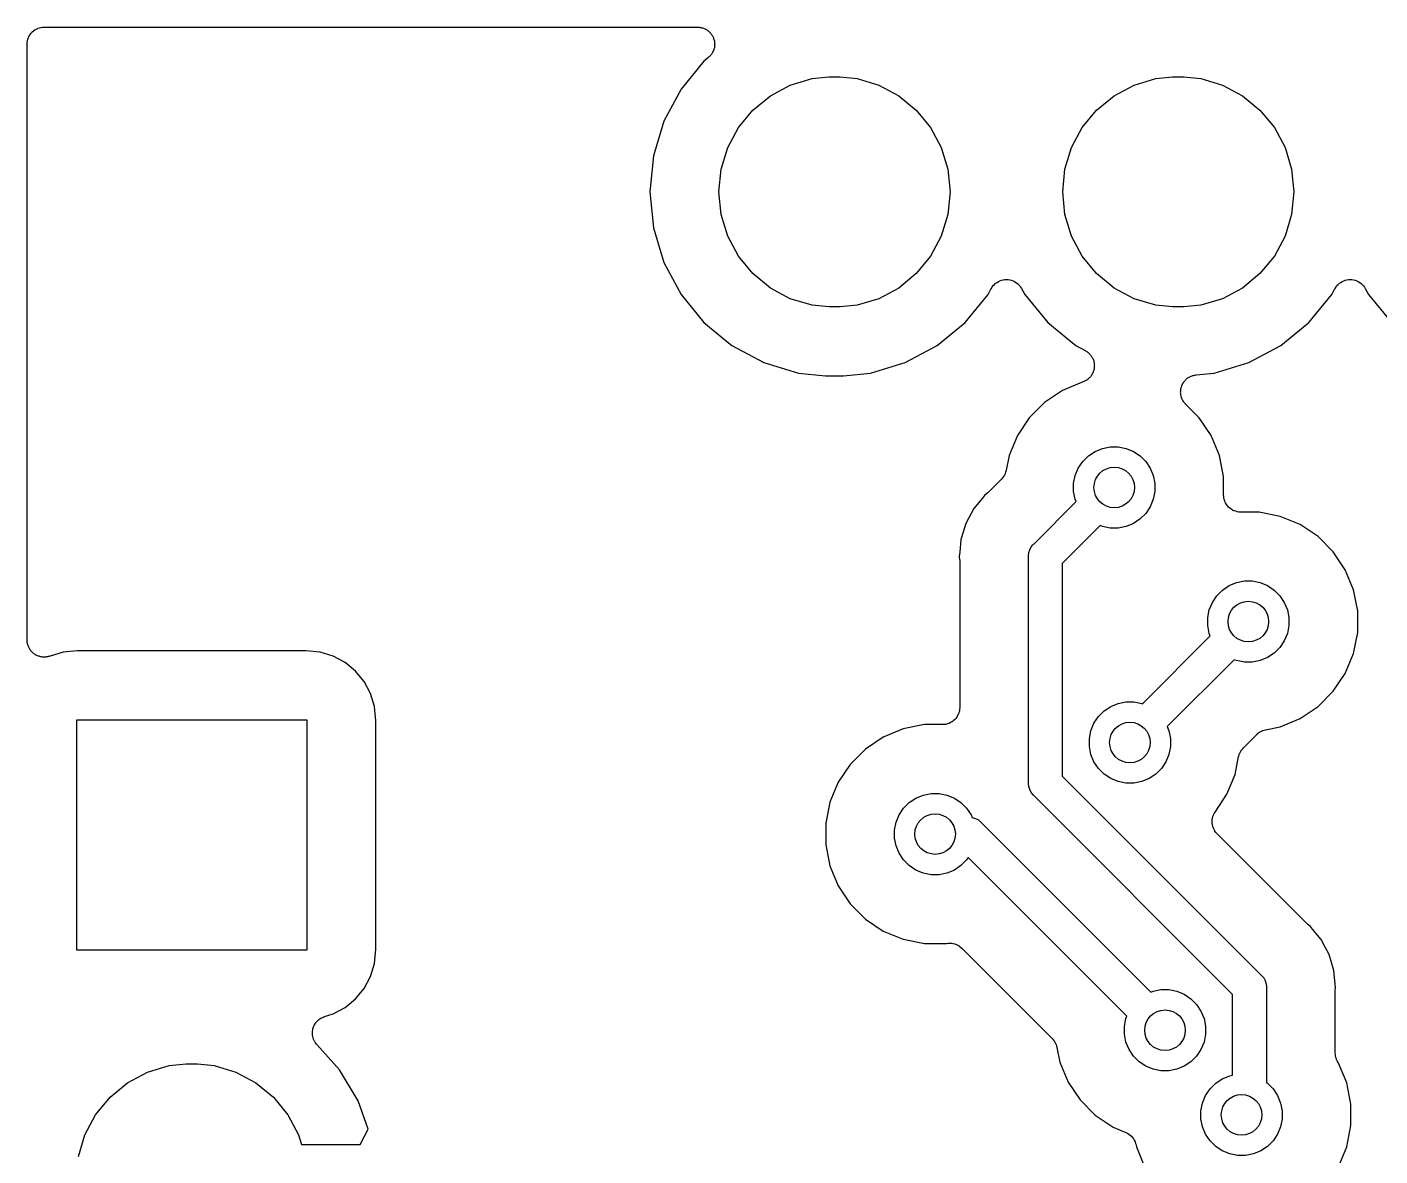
# Model space of a CAD drawing. Extents: x 0.81 to 4.31, y -4.31 to -0.81.
# Drawn here: x 0.8084 to 1.202, y -1.1366 to -0.8084 of the extents above; entities that cross this region are included whole.
import ezdxf

# ---------------------------------------------------------------- set-up
doc = ezdxf.new("R2010")
doc.units = 0
doc.header["$MEASUREMENT"] = 0
doc.layers.add('BLACK', color=7, linetype='CONTINUOUS')

msp = doc.modelspace()

# ---------------------------------------------------------------- linework, layer by layer
at = {"layer": 'BLACK', "linetype": 'CONTINUOUS'}
for p, q in [((0.809016, -0.811005), (0.809241, -0.81059)), ((0.809241, -0.81059), (0.809252, -0.810576)), ((0.809252, -0.810576), (0.80926, -0.810561)), ((0.80926, -0.810561), (0.809562, -0.810201)), ((0.809562, -0.810201), (0.809863, -0.809838)), ((0.809863, -0.809838), (0.809876, -0.809827)), ((0.809876, -0.809827), (0.809888, -0.809813)), ((0.809888, -0.809813), (0.810254, -0.809519)), ((0.810254, -0.809519), (0.810619, -0.809221)), ((0.810619, -0.809221), (0.810634, -0.809213)), ((0.810634, -0.809213), (0.810648, -0.809202)), ((0.810648, -0.809202), (0.811065, -0.808984)), ((0.811065, -0.808984), (0.81148, -0.808763)), ((0.81148, -0.808763), (0.811497, -0.808758)), ((0.811497, -0.808758), (0.811513, -0.80875)), ((0.811513, -0.80875), (0.811963, -0.808617)), ((0.811963, -0.808617), (0.812415, -0.808481)), ((0.812415, -0.808481), (0.812432, -0.808479)), ((0.812432, -0.808479), (0.812449, -0.808474)), ((0.812449, -0.808474), (0.812917, -0.808432)), ((0.812917, -0.808432), (0.813386, -0.808386)), ((0.813386, -0.808386), (1.00344, -0.808386)), ((1.00344, -0.808386), (1.00351, -0.808386)), ((1.00351, -0.808386), (1.00374, -0.808413)), ((1.00374, -0.808413), (1.00398, -0.808415)), ((1.00398, -0.808415), (1.00423, -0.808467)), ((1.00423, -0.808467), (1.00448, -0.808495)), ((1.00448, -0.808495), (1.0047, -0.808567)), ((1.0047, -0.808567), (1.00494, -0.808615)), ((1.00494, -0.808615), (1.00517, -0.808714)), ((1.00517, -0.808714), (1.00541, -0.80879)), ((1.00541, -0.80879), (1.00562, -0.808904)), ((1.00562, -0.808904), (1.00583, -0.808997)), ((1.00583, -0.808997), (1.00604, -0.809139)), ((1.00604, -0.809139), (1.00626, -0.80926)), ((1.00626, -0.80926), (1.00645, -0.809413)), ((1.00645, -0.809413), (1.00664, -0.809546)), ((1.00664, -0.809546), (1.00682, -0.809725)), ((1.00682, -0.809725), (1.00701, -0.809888)), ((1.00701, -0.809888), (1.00716, -0.810072)), ((1.00716, -0.810072), (1.00733, -0.810241)), ((1.00733, -0.810241), (1.00746, -0.810451)), ((1.00746, -0.810451), (1.00762, -0.810648)), ((1.00762, -0.810648), (1.00773, -0.810858)), ((0.808386, -0.813316), (0.808439, -0.812847)), ((0.808386, -0.81335), (0.808386, -0.813316)), ((0.808386, -0.813351), (0.808386, -0.81335)), ((0.808386, -0.813352), (0.808386, -0.813351)), ((0.808386, -0.813386), (0.808386, -0.813352)), ((0.808386, -0.986584), (0.808386, -0.813386)), ((0.808439, -0.812847), (0.808488, -0.81238)), ((0.808488, -0.81238), (0.808493, -0.812364)), ((0.808493, -0.812364), (0.808495, -0.812346)), ((0.808495, -0.812346), (0.808637, -0.811898)), ((0.808637, -0.811898), (0.808776, -0.811448)), ((0.808776, -0.811448), (0.808785, -0.811433)), ((0.808785, -0.811433), (0.80879, -0.811416)), ((0.80879, -0.811416), (0.809016, -0.811005)), ((1.00773, -0.810858), (1.00786, -0.811056)), ((1.00786, -0.811056), (1.00796, -0.811289)), ((1.00796, -0.811289), (1.00807, -0.811513)), ((1.00807, -0.811513), (1.00814, -0.81174)), ((1.00814, -0.81174), (1.00823, -0.811959)), ((1.00827, -0.814617), (1.00822, -0.81485)), ((1.00823, -0.811959), (1.00828, -0.812207)), ((1.00834, -0.814391), (1.00827, -0.814617)), ((1.00828, -0.812207), (1.00835, -0.812449)), ((1.00836, -0.81414), (1.00834, -0.814391)), ((1.00835, -0.812449), (1.00837, -0.812685)), ((1.00841, -0.813893), (1.00836, -0.81414)), ((1.00837, -0.812685), (1.00842, -0.812917)), ((1.00844, -0.813421), (1.00841, -0.813657)), ((1.00841, -0.813657), (1.00841, -0.813893)), ((1.00842, -0.812917), (1.00842, -0.813169)), ((1.00842, -0.813169), (1.00844, -0.813421)), ((1.00532, -0.818311), (0.998638, -0.826452)), ((1.00661, -0.817251), (1.00532, -0.818311)), ((1.00678, -0.817083), (1.00661, -0.817251)), ((1.00696, -0.816934), (1.00678, -0.817083)), ((1.00712, -0.816739), (1.00696, -0.816934)), ((1.0073, -0.816561), (1.00712, -0.816739)), ((1.00743, -0.816364), (1.0073, -0.816561)), ((1.00758, -0.816182), (1.00743, -0.816364)), ((1.0077, -0.81596), (1.00758, -0.816182)), ((1.00784, -0.81575), (1.0077, -0.81596)), ((1.00794, -0.815532), (1.00784, -0.81575)), ((1.00805, -0.815323), (1.00794, -0.815532)), ((1.00812, -0.815083), (1.00805, -0.815323)), ((1.00822, -0.81485), (1.00812, -0.815083)), ((0.998638, -0.826452), (0.993673, -0.83574)), ((1.02463, -0.82834), (1.03044, -0.825232)), ((1.03044, -0.825232), (1.03675, -0.823319)), ((1.03675, -0.823319), (1.04166, -0.822835)), ((1.04166, -0.822835), (1.04495, -0.822835)), ((1.04495, -0.822835), (1.04987, -0.823319)), ((1.04987, -0.823319), (1.05618, -0.825232)), ((1.05618, -0.825232), (1.06199, -0.82834)), ((1.12463, -0.82834), (1.13044, -0.825232)), ((1.13044, -0.825232), (1.13675, -0.823319)), ((1.13675, -0.823319), (1.14166, -0.822835)), ((1.14166, -0.822835), (1.14495, -0.822835)), ((1.14495, -0.822835), (1.14987, -0.823319)), ((1.14987, -0.823319), (1.15618, -0.825232)), ((1.15618, -0.825232), (1.16199, -0.82834)), ((1.01953, -0.832522), (1.02463, -0.82834)), ((1.06199, -0.82834), (1.06708, -0.832522)), ((1.11953, -0.832522), (1.12463, -0.82834)), ((1.16199, -0.82834), (1.16708, -0.832522)), ((1.01535, -0.837617), (1.01953, -0.832522)), ((1.06708, -0.832522), (1.07127, -0.837617)), ((1.11535, -0.837617), (1.11953, -0.832522)), ((1.16708, -0.832522), (1.17127, -0.837617)), ((0.993673, -0.83574), (0.990616, -0.845818)), ((1.01224, -0.843431), (1.01535, -0.837617)), ((1.07127, -0.837617), (1.07437, -0.843431)), ((1.11224, -0.843431), (1.11535, -0.837617)), ((1.17127, -0.837617), (1.17437, -0.843431)), ((0.990616, -0.845818), (0.989584, -0.856299)), ((1.01033, -0.849739), (1.01224, -0.843431)), ((1.07437, -0.843431), (1.07629, -0.849739)), ((1.11033, -0.849739), (1.11224, -0.843431)), ((1.17437, -0.843431), (1.17629, -0.849739)), ((1.00968, -0.856299), (1.01033, -0.849739)), ((1.07629, -0.849739), (1.07693, -0.856299)), ((1.10968, -0.856299), (1.11033, -0.849739)), ((1.17629, -0.849739), (1.17693, -0.856299)), ((0.989584, -0.856299), (0.990616, -0.86678)), ((1.01033, -0.862859), (1.00968, -0.856299)), ((1.07693, -0.856299), (1.07629, -0.862859)), ((1.11033, -0.862859), (1.10968, -0.856299)), ((1.17693, -0.856299), (1.17629, -0.862859)), ((1.01224, -0.869168), (1.01033, -0.862859)), ((1.07629, -0.862859), (1.07437, -0.869168)), ((1.11224, -0.869168), (1.11033, -0.862859)), ((1.17629, -0.862859), (1.17437, -0.869168)), ((0.990616, -0.86678), (0.993673, -0.876858)), ((1.01535, -0.874981), (1.01224, -0.869168)), ((1.07437, -0.869168), (1.07127, -0.874981)), ((1.11535, -0.874981), (1.11224, -0.869168)), ((1.17437, -0.869168), (1.17127, -0.874981)), ((0.993673, -0.876858), (0.998638, -0.886146)), ((1.01953, -0.880077), (1.01535, -0.874981)), ((1.07127, -0.874981), (1.06708, -0.880077)), ((1.11953, -0.880077), (1.11535, -0.874981)), ((1.17127, -0.874981), (1.16708, -0.880077)), ((1.02463, -0.884259), (1.01953, -0.880077)), ((1.06708, -0.880077), (1.06199, -0.884259)), ((1.12463, -0.884259), (1.11953, -0.880077)), ((1.16708, -0.880077), (1.16199, -0.884259)), ((1.03044, -0.887366), (1.02463, -0.884259)), ((1.06199, -0.884259), (1.05618, -0.887366)), ((1.08798, -0.886146), (1.0889, -0.884423)), ((1.0889, -0.884423), (1.08892, -0.884382)), ((1.08892, -0.88438), (1.08893, -0.884362)), ((1.08892, -0.884381), (1.08892, -0.88438)), ((1.08892, -0.884382), (1.08892, -0.884381)), ((1.08893, -0.884362), (1.0892, -0.883963)), ((1.0892, -0.883963), (1.08947, -0.883574)), ((1.08947, -0.883574), (1.08948, -0.883567)), ((1.08948, -0.883558), (1.08983, -0.883219)), ((1.08948, -0.883567), (1.08948, -0.883558)), ((1.08983, -0.883219), (1.09017, -0.88289)), ((1.09017, -0.882884), (1.09018, -0.882876)), ((1.09017, -0.88289), (1.09017, -0.882884)), ((1.09018, -0.882876), (1.09058, -0.882615)), ((1.09058, -0.882615), (1.09098, -0.882354)), ((1.09098, -0.882354), (1.09099, -0.88235)), ((1.09099, -0.88235), (1.091, -0.882344)), ((1.091, -0.882344), (1.09144, -0.882166)), ((1.09144, -0.882166), (1.09188, -0.881986)), ((1.09188, -0.881986), (1.0919, -0.881984)), ((1.0919, -0.881984), (1.09191, -0.88198)), ((1.09191, -0.88198), (1.09238, -0.881892)), ((1.09238, -0.881892), (1.09284, -0.881801)), ((1.09284, -0.881801), (1.09285, -0.881801)), ((1.09285, -0.881801), (1.09286, -0.881799)), ((1.09286, -0.881799), (1.09334, -0.881804)), ((1.09334, -0.881804), (1.09382, -0.881806)), ((1.09382, -0.881806), (1.09383, -0.881808)), ((1.09383, -0.881808), (1.09384, -0.881808)), ((1.09384, -0.881808), (1.09431, -0.881906)), ((1.09431, -0.881906), (1.09478, -0.882)), ((1.09478, -0.882), (1.09479, -0.882004)), ((1.09479, -0.882004), (1.0948, -0.882007)), ((1.0948, -0.882007), (1.09524, -0.882194)), ((1.09524, -0.882194), (1.09568, -0.882376)), ((1.09568, -0.882376), (1.09568, -0.882383)), ((1.09568, -0.882383), (1.09569, -0.882387)), ((1.09569, -0.882387), (1.09609, -0.882654)), ((1.09609, -0.882654), (1.09649, -0.88292)), ((1.09649, -0.88292), (1.09649, -0.882928)), ((1.09649, -0.882928), (1.0965, -0.882934)), ((1.0965, -0.882934), (1.09684, -0.883275)), ((1.09684, -0.883275), (1.09717, -0.883611)), ((1.09717, -0.883611), (1.09718, -0.88362)), ((1.09718, -0.88362), (1.09719, -0.883628)), ((1.09719, -0.883628), (1.09745, -0.884029)), ((1.09745, -0.884029), (1.09772, -0.884423)), ((1.09772, -0.884423), (1.09864, -0.886146)), ((1.13044, -0.887366), (1.12463, -0.884259)), ((1.16199, -0.884259), (1.15618, -0.887366)), ((1.18798, -0.886146), (1.1889, -0.884423)), ((1.1889, -0.884423), (1.18892, -0.884382)), ((1.18892, -0.88438), (1.18893, -0.884362)), ((1.18892, -0.884381), (1.18892, -0.88438)), ((1.18892, -0.884382), (1.18892, -0.884381)), ((1.18893, -0.884362), (1.1892, -0.883963)), ((1.1892, -0.883963), (1.18947, -0.883574)), ((1.18947, -0.883574), (1.18948, -0.883567)), ((1.18948, -0.883558), (1.18983, -0.883219)), ((1.18948, -0.883567), (1.18948, -0.883558)), ((1.18983, -0.883219), (1.19017, -0.88289)), ((1.19017, -0.882884), (1.19018, -0.882876)), ((1.19017, -0.88289), (1.19017, -0.882884)), ((1.19018, -0.882876), (1.19058, -0.882615)), ((1.19058, -0.882615), (1.19098, -0.882354)), ((1.19098, -0.882354), (1.19099, -0.88235)), ((1.19099, -0.88235), (1.191, -0.882344)), ((1.191, -0.882344), (1.19144, -0.882166)), ((1.19144, -0.882166), (1.19188, -0.881986)), ((1.19188, -0.881986), (1.1919, -0.881984)), ((1.1919, -0.881984), (1.19191, -0.88198)), ((1.19191, -0.88198), (1.19238, -0.881892)), ((1.19238, -0.881892), (1.19284, -0.881801)), ((1.19284, -0.881801), (1.19285, -0.881801)), ((1.19285, -0.881801), (1.19286, -0.881799)), ((1.19286, -0.881799), (1.19334, -0.881804)), ((1.19334, -0.881804), (1.19382, -0.881806)), ((1.19382, -0.881806), (1.19383, -0.881808)), ((1.19383, -0.881808), (1.19384, -0.881808)), ((1.19384, -0.881808), (1.19431, -0.881906)), ((1.19431, -0.881906), (1.19478, -0.882)), ((1.19478, -0.882), (1.19479, -0.882004)), ((1.19479, -0.882004), (1.1948, -0.882007)), ((1.1948, -0.882007), (1.19524, -0.882194)), ((1.19524, -0.882194), (1.19568, -0.882376)), ((1.19568, -0.882376), (1.19568, -0.882383)), ((1.19568, -0.882383), (1.19569, -0.882387)), ((1.19569, -0.882387), (1.19609, -0.882654)), ((1.19609, -0.882654), (1.19649, -0.88292)), ((1.19649, -0.88292), (1.19649, -0.882928)), ((1.19649, -0.882928), (1.1965, -0.882934)), ((1.1965, -0.882934), (1.19684, -0.883275)), ((1.19684, -0.883275), (1.19717, -0.883611)), ((1.19717, -0.883611), (1.19718, -0.88362)), ((1.19718, -0.88362), (1.19719, -0.883628)), ((1.19719, -0.883628), (1.19745, -0.884029)), ((1.19745, -0.884029), (1.19772, -0.884423)), ((1.19772, -0.884423), (1.19864, -0.886146)), ((0.998638, -0.886146), (1.00532, -0.894287)), ((1.03675, -0.88928), (1.03044, -0.887366)), ((1.04166, -0.889764), (1.03675, -0.88928)), ((1.04987, -0.88928), (1.04495, -0.889764)), ((1.05618, -0.887366), (1.04987, -0.88928)), ((1.0813, -0.894287), (1.08798, -0.886146)), ((1.09864, -0.886146), (1.10532, -0.894287)), ((1.13675, -0.88928), (1.13044, -0.887366)), ((1.14166, -0.889764), (1.13675, -0.88928)), ((1.14987, -0.88928), (1.14495, -0.889764)), ((1.15618, -0.887366), (1.14987, -0.88928)), ((1.1813, -0.894287), (1.18798, -0.886146)), ((1.19864, -0.886146), (1.20532, -0.894287)), ((1.04495, -0.889764), (1.04166, -0.889764)), ((1.14495, -0.889764), (1.14166, -0.889764)), ((1.00532, -0.894287), (1.01346, -0.900968)), ((1.07315, -0.900968), (1.0813, -0.894287)), ((1.10532, -0.894287), (1.11346, -0.900968)), ((1.17315, -0.900968), (1.1813, -0.894287)), ((1.01346, -0.900968), (1.02275, -0.905933)), ((1.06387, -0.905933), (1.07315, -0.900968)), ((1.11346, -0.900968), (1.11625, -0.902461)), ((1.16387, -0.905933), (1.17315, -0.900968)), ((1.11625, -0.902461), (1.11631, -0.902494)), ((1.11631, -0.902494), (1.11651, -0.902627)), ((1.11651, -0.902627), (1.11671, -0.90274)), ((1.11671, -0.90274), (1.11691, -0.902903)), ((1.11691, -0.902903), (1.11712, -0.903047)), ((1.11712, -0.903047), (1.11728, -0.903216)), ((1.11728, -0.903216), (1.11746, -0.903366)), ((1.11746, -0.903366), (1.11762, -0.903564)), ((1.11762, -0.903564), (1.1178, -0.903746)), ((1.1178, -0.903746), (1.11793, -0.903943)), ((1.11793, -0.903943), (1.11807, -0.904126)), ((1.11807, -0.904126), (1.11819, -0.90435)), ((1.11819, -0.90435), (1.11833, -0.904564)), ((1.11833, -0.904564), (1.11842, -0.904782)), ((1.11842, -0.904782), (1.11853, -0.90499)), ((1.11853, -0.90499), (1.1186, -0.905233)), ((1.1186, -0.905233), (1.1187, -0.905469)), ((1.02275, -0.905933), (1.03283, -0.90899)), ((1.03283, -0.90899), (1.04068, -0.909764)), ((1.04593, -0.909764), (1.05379, -0.90899)), ((1.05379, -0.90899), (1.06387, -0.905933)), ((1.11839, -0.909024), (1.11829, -0.909258)), ((1.11851, -0.9088), (1.11839, -0.909024)), ((1.11858, -0.908576), (1.11851, -0.9088)), ((1.11867, -0.90836), (1.11858, -0.908576)), ((1.11872, -0.90811), (1.11867, -0.90836)), ((1.1187, -0.905469), (1.11874, -0.9057)), ((1.1188, -0.907868), (1.11872, -0.90811)), ((1.11874, -0.9057), (1.11881, -0.905925)), ((1.11882, -0.907634), (1.1188, -0.907868)), ((1.11881, -0.905925), (1.11883, -0.906178)), ((1.11887, -0.907404), (1.11882, -0.907634)), ((1.11883, -0.906178), (1.11888, -0.906428)), ((1.11888, -0.906428), (1.11887, -0.906663)), ((1.11887, -0.906663), (1.1189, -0.906897)), ((1.1189, -0.906897), (1.11887, -0.90715)), ((1.11887, -0.90715), (1.11887, -0.907404)), ((1.14849, -0.909512), (1.15379, -0.90899)), ((1.15379, -0.90899), (1.16387, -0.905933)), ((1.04068, -0.909764), (1.04593, -0.909764)), ((1.11581, -0.91149), (1.10961, -0.914056)), ((1.11602, -0.911379), (1.11581, -0.91149)), ((1.11623, -0.911291), (1.11602, -0.911379)), ((1.11645, -0.91115), (1.11623, -0.911291)), ((1.11667, -0.91103), (1.11645, -0.91115)), ((1.11685, -0.910882), (1.11667, -0.91103)), ((1.11705, -0.910752), (1.11685, -0.910882)), ((1.11723, -0.910573), (1.11705, -0.910752)), ((1.11742, -0.910412), (1.11723, -0.910573)), ((1.11757, -0.910231), (1.11742, -0.910412)), ((1.11774, -0.910066), (1.11757, -0.910231)), ((1.11788, -0.909855), (1.11774, -0.910066)), ((1.11805, -0.909659), (1.11788, -0.909855)), ((1.11816, -0.909453), (1.11805, -0.909659)), ((1.11829, -0.909258), (1.11816, -0.909453)), ((1.14416, -0.913241), (1.14421, -0.913011)), ((1.14421, -0.913011), (1.1443, -0.912777)), ((1.1443, -0.912777), (1.14438, -0.912534)), ((1.14438, -0.912534), (1.14449, -0.912328)), ((1.14449, -0.912328), (1.14458, -0.912111)), ((1.14458, -0.912111), (1.14473, -0.911901)), ((1.14473, -0.911901), (1.14485, -0.911677)), ((1.14485, -0.911677), (1.145, -0.911497)), ((1.145, -0.911497), (1.14513, -0.911302)), ((1.14513, -0.911302), (1.14531, -0.911123)), ((1.14531, -0.911123), (1.14547, -0.910927)), ((1.14547, -0.910927), (1.14565, -0.91078)), ((1.14565, -0.91078), (1.14582, -0.910614)), ((1.14582, -0.910614), (1.14603, -0.910473)), ((1.14603, -0.910473), (1.14623, -0.910313)), ((1.14623, -0.910313), (1.14644, -0.910204)), ((1.14644, -0.910204), (1.14663, -0.910074)), ((1.14663, -0.910074), (1.14687, -0.909977)), ((1.14687, -0.909977), (1.14709, -0.909858)), ((1.14709, -0.909858), (1.14732, -0.909791)), ((1.14732, -0.909791), (1.14754, -0.909702)), ((1.14754, -0.909702), (1.14778, -0.909652)), ((1.14778, -0.909652), (1.14803, -0.90958)), ((1.14803, -0.90958), (1.14826, -0.909557)), ((1.14826, -0.909557), (1.14849, -0.909512)), ((1.10961, -0.914056), (1.1044, -0.917537)), ((1.14398, -0.914435), (1.14401, -0.914202)), ((1.14401, -0.914689), (1.14398, -0.914435)), ((1.144, -0.914943), (1.14401, -0.914689)), ((1.14405, -0.915173), (1.144, -0.914943)), ((1.14401, -0.913967), (1.14406, -0.913718)), ((1.14401, -0.914202), (1.14401, -0.913967)), ((1.14407, -0.915407), (1.14405, -0.915173)), ((1.14406, -0.913718), (1.14409, -0.913465)), ((1.14414, -0.915652), (1.14407, -0.915407)), ((1.14409, -0.913465), (1.14416, -0.913241)), ((1.14419, -0.915901), (1.14414, -0.915652)), ((1.14427, -0.916119), (1.14419, -0.915901)), ((1.14434, -0.916344), (1.14427, -0.916119)), ((1.14446, -0.91657), (1.14434, -0.916344)), ((1.14455, -0.916806), (1.14446, -0.91657)), ((1.14468, -0.917002), (1.14455, -0.916806)), ((1.14479, -0.917211), (1.14468, -0.917002)), ((1.1044, -0.917537), (1.09997, -0.921968)), ((1.14495, -0.91741), (1.14479, -0.917211)), ((1.14509, -0.917622), (1.14495, -0.91741)), ((1.14525, -0.91779), (1.14509, -0.917622)), ((1.1454, -0.917973), (1.14525, -0.91779)), ((1.14545, -0.918023), (1.1454, -0.917973)), ((1.14939, -0.921968), (1.14545, -0.918023)), ((1.09997, -0.921968), (1.09649, -0.927178)), ((1.15287, -0.927178), (1.14939, -0.921968)), ((1.09649, -0.927178), (1.09409, -0.932967)), ((1.15527, -0.932967), (1.15287, -0.927178)), ((1.11715, -0.933072), (1.11909, -0.93178)), ((1.11909, -0.93178), (1.12124, -0.930889)), ((1.12124, -0.930889), (1.12352, -0.930435)), ((1.12352, -0.930435), (1.12585, -0.930435)), ((1.12585, -0.930435), (1.12813, -0.930889)), ((1.12813, -0.930889), (1.13028, -0.93178)), ((1.13028, -0.93178), (1.13221, -0.933072)), ((1.09409, -0.932967), (1.09324, -0.937251)), ((1.11333, -0.938801), (1.11422, -0.936652)), ((1.11422, -0.936652), (1.11551, -0.934717)), ((1.11551, -0.934717), (1.11715, -0.933072)), ((1.13221, -0.933072), (1.13386, -0.934717)), ((1.13386, -0.934717), (1.13515, -0.936652)), ((1.13515, -0.936652), (1.13604, -0.938801)), ((1.15649, -0.939113), (1.15527, -0.932967)), ((1.09187, -0.939811), (1.08807, -0.94362)), ((1.09217, -0.939456), (1.09187, -0.939811)), ((1.09246, -0.939104), (1.09217, -0.939456)), ((1.09248, -0.939079), (1.09246, -0.939104)), ((1.09249, -0.939057), (1.09248, -0.939079)), ((1.09271, -0.938652), (1.09249, -0.939057)), ((1.09293, -0.93825), (1.09271, -0.938652)), ((1.09294, -0.938223), (1.09293, -0.93825)), ((1.09295, -0.938197), (1.09294, -0.938223)), ((1.09309, -0.937758), (1.09295, -0.938197)), ((1.09323, -0.93732), (1.09309, -0.937758)), ((1.09324, -0.937265), (1.09323, -0.93732)), ((1.09324, -0.937251), (1.09324, -0.937264)), ((1.09324, -0.937264), (1.09324, -0.937264)), ((1.09324, -0.937264), (1.09324, -0.937265)), ((1.11287, -0.941083), (1.11333, -0.938801)), ((1.13604, -0.938801), (1.13649, -0.941083)), ((1.15649, -0.944443), (1.15649, -0.939113)), ((1.08694, -0.944574), (1.08632, -0.945335)), ((1.0877, -0.943949), (1.08694, -0.944574)), ((1.08785, -0.943801), (1.0877, -0.943949)), ((1.08802, -0.943669), (1.08785, -0.943801)), ((1.08807, -0.94362), (1.08802, -0.943669)), ((1.11287, -0.94341), (1.11287, -0.941083)), ((1.11333, -0.945692), (1.11287, -0.94341)), ((1.13649, -0.94341), (1.13604, -0.945692)), ((1.13649, -0.941083), (1.13649, -0.94341)), ((1.15654, -0.944912), (1.15649, -0.944443)), ((1.08383, -0.948369), (1.08151, -0.952698)), ((1.08632, -0.945335), (1.08383, -0.948369)), ((1.08632, -0.945335), (1.08632, -0.945335)), ((1.10134, -0.958631), (1.1136, -0.946365)), ((1.1136, -0.946365), (1.11333, -0.945692)), ((1.13515, -0.947841), (1.13386, -0.949775)), ((1.13604, -0.945692), (1.13515, -0.947841)), ((1.15658, -0.94538), (1.15654, -0.944912)), ((1.15659, -0.945397), (1.15658, -0.94538)), ((1.15659, -0.945414), (1.15659, -0.945397)), ((1.15673, -0.945866), (1.15659, -0.945414)), ((1.15686, -0.946316), (1.15673, -0.945866)), ((1.15687, -0.946332), (1.15686, -0.946316)), ((1.15687, -0.946348), (1.15687, -0.946332)), ((1.15709, -0.946764), (1.15687, -0.946348)), ((1.15731, -0.947181), (1.15709, -0.946764)), ((1.15732, -0.947194), (1.15731, -0.947181)), ((1.15733, -0.94721), (1.15732, -0.947194)), ((1.15763, -0.947575), (1.15733, -0.94721)), ((1.15792, -0.947941), (1.15763, -0.947575)), ((1.15793, -0.947953), (1.15792, -0.947941)), ((1.15795, -0.947966), (1.15793, -0.947953)), ((1.15831, -0.948267), (1.15795, -0.947966)), ((1.15867, -0.948569), (1.15831, -0.948267)), ((1.13221, -0.951421), (1.13028, -0.952713)), ((1.13386, -0.949775), (1.13221, -0.951421)), ((1.15868, -0.948577), (1.15867, -0.948569)), ((1.1587, -0.948588), (1.15868, -0.948577)), ((1.15911, -0.948811), (1.1587, -0.948588)), ((1.15952, -0.949039), (1.15911, -0.948811)), ((1.15954, -0.949044), (1.15952, -0.949039)), ((1.15956, -0.949052), (1.15954, -0.949044)), ((1.16001, -0.949191), (1.15956, -0.949052)), ((1.16045, -0.949334), (1.16001, -0.949191)), ((1.16047, -0.949336), (1.16045, -0.949334)), ((1.16049, -0.949341), (1.16047, -0.949336)), ((1.16095, -0.94939), (1.16049, -0.949341)), ((1.16142, -0.949442), (1.16095, -0.94939)), ((1.16146, -0.949443), (1.16142, -0.949442)), ((1.16149, -0.949443), (1.16146, -0.949443)), ((1.16146, -0.949443), (1.16146, -0.949443)), ((1.16146, -0.949443), (1.16146, -0.949443)), ((1.16682, -0.949443), (1.16149, -0.949443)), ((1.17297, -0.950665), (1.16682, -0.949443)), ((1.17876, -0.953063), (1.17297, -0.950665)), ((1.08074, -0.955228), (1.08009, -0.957396)), ((1.08151, -0.952698), (1.08074, -0.955228)), ((1.12056, -0.953325), (1.10957, -0.96432)), ((1.12124, -0.953604), (1.12056, -0.953325)), ((1.12352, -0.954057), (1.12124, -0.953604)), ((1.12585, -0.954057), (1.12352, -0.954057)), ((1.12813, -0.953604), (1.12585, -0.954057)), ((1.13028, -0.952713), (1.12813, -0.953604)), ((1.18397, -0.956545), (1.17876, -0.953063)), ((1.08009, -0.957396), (1.07973, -0.96107)), ((1.10008, -0.960389), (1.10054, -0.959534)), ((1.10054, -0.959534), (1.101, -0.958972)), ((1.101, -0.958972), (1.10115, -0.958785)), ((1.101, -0.958972), (1.101, -0.958972)), ((1.10115, -0.958785), (1.10134, -0.958631)), ((1.1884, -0.960976), (1.18397, -0.956545)), ((1.07973, -0.96107), (1.07961, -0.962281)), ((1.07961, -0.962281), (1.0797, -0.963261)), ((1.0797, -0.963261), (1.07971, -0.96333)), ((1.07971, -0.96333), (1.07971, -0.963541)), ((1.07971, -0.963541), (1.07973, -0.963751)), ((1.07973, -0.96107), (1.07973, -0.96107)), ((1.07973, -0.963751), (1.07973, -1.00622)), ((1.0997, -0.962281), (1.09973, -0.96204)), ((1.09973, -0.962523), (1.0997, -0.962281)), ((1.09973, -0.96204), (1.0998, -0.961316)), ((1.09973, -1.02798), (1.09973, -0.962523)), ((1.0998, -0.961316), (1.09984, -0.961171)), ((1.09984, -0.961171), (1.10008, -0.960389)), ((1.19188, -0.966186), (1.1884, -0.960976)), ((1.10957, -0.96432), (1.10957, -1.02619)), ((1.19428, -0.971975), (1.19188, -0.966186)), ((1.15452, -0.973725), (1.15616, -0.97208)), ((1.15616, -0.97208), (1.1581, -0.970787)), ((1.1581, -0.970787), (1.16025, -0.969897)), ((1.16025, -0.969897), (1.16253, -0.969443)), ((1.16253, -0.969443), (1.16485, -0.969443)), ((1.16485, -0.969443), (1.16714, -0.969897)), ((1.16714, -0.969897), (1.16928, -0.970787)), ((1.16928, -0.970787), (1.17122, -0.97208)), ((1.17122, -0.97208), (1.17286, -0.973725)), ((1.1955, -0.978121), (1.19428, -0.971975)), ((1.15233, -0.977809), (1.15322, -0.975659)), ((1.15322, -0.975659), (1.15452, -0.973725)), ((1.17286, -0.973725), (1.17416, -0.975659)), ((1.17416, -0.975659), (1.17505, -0.977809)), ((1.15188, -0.980091), (1.15233, -0.977809)), ((1.17505, -0.977809), (1.1755, -0.980091)), ((1.1955, -0.984387), (1.1955, -0.978121)), ((1.15188, -0.982417), (1.15188, -0.980091)), ((1.15233, -0.984699), (1.15188, -0.982417)), ((1.1755, -0.982417), (1.17505, -0.984699)), ((1.1755, -0.980091), (1.1755, -0.982417)), ((0.808408, -0.986813), (0.808386, -0.986584)), ((0.808407, -0.987044), (0.808408, -0.986813)), ((0.808456, -0.987298), (0.808407, -0.987044)), ((0.808481, -0.987555), (0.808456, -0.987298)), ((0.808548, -0.987776), (0.808481, -0.987555)), ((0.808591, -0.988002), (0.808548, -0.987776)), ((1.13286, -1.00512), (1.15261, -0.985373)), ((1.15261, -0.985373), (1.15233, -0.984699)), ((1.17416, -0.986849), (1.17286, -0.988783)), ((1.17505, -0.984699), (1.17416, -0.986849)), ((1.19428, -0.990533), (1.1955, -0.984387)), ((0.808688, -0.988242), (0.808591, -0.988002)), ((0.808763, -0.988489), (0.808688, -0.988242)), ((0.808871, -0.988693), (0.808763, -0.988489)), ((0.808958, -0.988906), (0.808871, -0.988693)), ((0.8091, -0.989122), (0.808958, -0.988906)), ((0.809221, -0.989351), (0.8091, -0.989122)), ((0.809367, -0.98953), (0.809221, -0.989351)), ((0.809493, -0.989722), (0.809367, -0.98953)), ((0.809674, -0.989906), (0.809493, -0.989722)), ((0.809838, -0.990107), (0.809674, -0.989906)), ((0.810016, -0.990254), (0.809838, -0.990107)), ((0.810177, -0.990418), (0.810016, -0.990254)), ((0.810391, -0.990564), (0.810177, -0.990418)), ((0.81059, -0.990729), (0.810391, -0.990564)), ((0.810792, -0.990839), (0.81059, -0.990729)), ((0.810983, -0.990969), (0.810792, -0.990839)), ((0.811221, -0.99107), (0.810983, -0.990969)), ((0.811448, -0.991193), (0.811221, -0.99107)), ((0.811668, -0.991261), (0.811448, -0.991193)), ((0.81188, -0.991352), (0.811668, -0.991261)), ((0.812133, -0.991405), (0.81188, -0.991352)), ((0.81238, -0.991482), (0.812133, -0.991405)), ((0.81261, -0.991506), (0.81238, -0.991482)), ((0.812835, -0.991553), (0.81261, -0.991506)), ((0.813094, -0.991557), (0.812835, -0.991553)), ((0.813351, -0.991584), (0.813094, -0.991557)), ((0.81358, -0.991563), (0.813351, -0.991584)), ((0.813811, -0.991566), (0.81358, -0.991563)), ((0.814066, -0.991519), (0.813811, -0.991566)), ((0.814323, -0.991495), (0.814066, -0.991519)), ((0.814543, -0.99143), (0.814323, -0.991495)), ((0.81477, -0.991388), (0.814543, -0.99143)), ((0.814837, -0.991369), (0.81477, -0.991388)), ((0.818914, -0.990132), (0.814837, -0.991369)), ((0.82308, -0.989722), (0.818914, -0.990132)), ((0.889518, -0.989722), (0.82308, -0.989722)), ((0.893684, -0.990132), (0.889518, -0.989722)), ((0.897454, -0.991275), (0.893684, -0.990132)), ((0.900929, -0.993133), (0.897454, -0.991275)), ((1.16928, -0.991721), (1.16714, -0.992611)), ((1.17122, -0.990428), (1.16928, -0.991721)), ((1.17286, -0.988783), (1.17122, -0.990428)), ((1.19188, -0.996322), (1.19428, -0.990533)), ((0.903974, -0.995632), (0.900929, -0.993133)), ((0.906474, -0.998677), (0.903974, -0.995632)), ((1.15957, -0.992332), (1.14012, -1.01178)), ((1.16025, -0.992611), (1.15957, -0.992332)), ((1.16253, -0.993065), (1.16025, -0.992611)), ((1.16485, -0.993065), (1.16253, -0.993065)), ((1.16714, -0.992611), (1.16485, -0.993065)), ((0.908331, -1.00215), (0.906474, -0.998677)), ((1.1884, -1.00153), (1.19188, -0.996322)), ((0.909474, -1.00592), (0.908331, -1.00215)), ((1.18397, -1.00596), (1.1884, -1.00153)), ((0.909885, -1.01009), (0.909474, -1.00592)), ((1.07962, -1.00726), (1.07948, -1.00771)), ((1.07967, -1.00676), (1.07962, -1.00723)), ((1.07962, -1.00723), (1.07962, -1.00724)), ((1.07962, -1.00724), (1.07962, -1.00726)), ((1.07973, -1.00629), (1.07967, -1.00676)), ((1.07973, -1.00622), (1.07973, -1.00626)), ((1.07973, -1.00626), (1.07973, -1.00626)), ((1.07973, -1.00626), (1.07973, -1.00626)), ((1.07973, -1.00626), (1.07973, -1.00629)), ((1.12008, -1.00889), (1.12173, -1.00724)), ((1.12173, -1.00724), (1.12366, -1.00595)), ((1.12366, -1.00595), (1.12581, -1.00506)), ((1.12581, -1.00506), (1.12809, -1.0046)), ((1.12809, -1.0046), (1.13042, -1.0046)), ((1.13042, -1.0046), (1.1327, -1.00506)), ((1.1327, -1.00506), (1.13286, -1.00512)), ((1.17876, -1.00944), (1.18397, -1.00596)), ((0.822835, -1.07677), (0.822835, -1.00984)), ((0.822835, -1.00984), (0.889764, -1.00984)), ((0.889764, -1.00984), (0.889764, -1.07677)), ((0.909885, -1.07653), (0.909885, -1.01009)), ((1.06943, -1.01122), (1.06328, -1.01245)), ((1.07473, -1.01122), (1.06943, -1.01122)), ((1.0752, -1.01118), (1.07473, -1.01122)), ((1.07566, -1.01113), (1.0752, -1.01118)), ((1.07568, -1.01113), (1.07566, -1.01113)), ((1.0757, -1.01113), (1.07568, -1.01113)), ((1.07615, -1.01099), (1.0757, -1.01113)), ((1.0766, -1.01086), (1.07615, -1.01099)), ((1.07662, -1.01085), (1.0766, -1.01086)), ((1.07663, -1.01085), (1.07662, -1.01085)), ((1.07705, -1.01062), (1.07663, -1.01085)), ((1.07746, -1.01041), (1.07705, -1.01062)), ((1.07748, -1.0104), (1.07746, -1.01041)), ((1.07749, -1.01039), (1.07748, -1.0104)), ((1.07786, -1.01009), (1.07749, -1.01039)), ((1.07822, -1.0098), (1.07786, -1.01009)), ((1.07824, -1.00978), (1.07822, -1.0098)), ((1.07825, -1.00977), (1.07824, -1.00978)), ((1.07855, -1.00941), (1.07825, -1.00977)), ((1.07885, -1.00905), (1.07855, -1.00941)), ((1.07886, -1.00903), (1.07885, -1.00905)), ((1.07887, -1.00902), (1.07886, -1.00903)), ((1.0791, -1.0086), (1.07887, -1.00902)), ((1.07932, -1.00819), (1.0791, -1.0086)), ((1.07933, -1.00818), (1.07932, -1.00819)), ((1.07934, -1.00816), (1.07933, -1.00818)), ((1.07948, -1.00771), (1.07934, -1.00816)), ((1.1179, -1.01297), (1.11879, -1.01082)), ((1.11879, -1.01082), (1.12008, -1.00889)), ((1.17297, -1.01184), (1.17876, -1.00944)), ((1.05749, -1.01484), (1.05228, -1.01832)), ((1.06328, -1.01245), (1.05749, -1.01484)), ((1.11744, -1.01525), (1.1179, -1.01297)), ((1.11744, -1.01758), (1.11744, -1.01525)), ((1.14012, -1.01178), (1.14061, -1.01297)), ((1.14061, -1.01297), (1.14107, -1.01525)), ((1.14107, -1.01525), (1.14107, -1.01758)), ((1.16224, -1.01794), (1.16613, -1.01406)), ((1.16613, -1.01406), (1.16613, -1.01405)), ((1.16613, -1.01405), (1.16613, -1.01405)), ((1.16613, -1.01405), (1.16614, -1.01405)), ((1.16614, -1.01405), (1.16617, -1.01401)), ((1.16617, -1.01401), (1.16653, -1.01373)), ((1.16653, -1.01373), (1.16689, -1.01344)), ((1.16689, -1.01344), (1.16692, -1.01342)), ((1.16692, -1.01342), (1.16694, -1.01341)), ((1.16694, -1.01341), (1.16735, -1.01319)), ((1.16735, -1.01319), (1.16775, -1.01298)), ((1.16775, -1.01298), (1.16778, -1.01297)), ((1.16778, -1.01297), (1.1678, -1.01296)), ((1.1678, -1.01296), (1.16825, -1.01283)), ((1.16825, -1.01283), (1.16869, -1.01269)), ((1.16869, -1.01269), (1.17297, -1.01184)), ((1.05228, -1.01832), (1.04785, -1.02276)), ((1.1179, -1.01986), (1.11744, -1.01758)), ((1.14107, -1.01758), (1.14061, -1.01986)), ((1.16118, -1.01951), (1.16141, -1.0191)), ((1.16141, -1.0191), (1.16162, -1.0187)), ((1.16162, -1.0187), (1.16164, -1.01868)), ((1.16164, -1.01868), (1.16166, -1.01865)), ((1.16166, -1.01865), (1.16195, -1.0183)), ((1.16195, -1.0183), (1.16224, -1.01794)), ((1.04785, -1.02276), (1.04437, -1.02797)), ((1.11879, -1.02201), (1.1179, -1.01986)), ((1.12008, -1.02394), (1.11879, -1.02201)), ((1.13972, -1.02201), (1.13843, -1.02394)), ((1.14061, -1.01986), (1.13972, -1.02201)), ((1.15984, -1.02569), (1.16087, -1.02051)), ((1.16087, -1.02051), (1.16088, -1.02049)), ((1.16088, -1.02049), (1.16089, -1.02044)), ((1.16088, -1.02049), (1.16088, -1.02049)), ((1.16088, -1.02049), (1.16088, -1.02049)), ((1.16089, -1.02044), (1.16103, -1.02)), ((1.16103, -1.02), (1.16116, -1.01956)), ((1.16116, -1.01956), (1.16118, -1.01953)), ((1.16118, -1.01953), (1.16118, -1.01951)), ((1.10957, -1.02619), (1.16736, -1.08398)), ((1.12173, -1.02559), (1.12008, -1.02394)), ((1.12366, -1.02688), (1.12173, -1.02559)), ((1.12581, -1.02777), (1.12366, -1.02688)), ((1.13485, -1.02688), (1.1327, -1.02777)), ((1.13678, -1.02559), (1.13485, -1.02688)), ((1.13843, -1.02394), (1.13678, -1.02559)), ((1.15744, -1.03148), (1.15984, -1.02569)), ((1.04437, -1.02797), (1.04197, -1.03375)), ((1.0997, -1.02823), (1.09973, -1.02798)), ((1.09973, -1.02847), (1.0997, -1.02823)), ((1.0998, -1.02919), (1.09973, -1.02847)), ((1.09973, -1.02847), (1.09973, -1.02847)), ((1.10008, -1.03012), (1.0998, -1.02919)), ((1.10054, -1.03097), (1.10008, -1.03012)), ((1.10115, -1.03172), (1.10054, -1.03097)), ((1.12809, -1.02823), (1.12581, -1.02777)), ((1.13042, -1.02823), (1.12809, -1.02823)), ((1.1327, -1.02777), (1.13042, -1.02823)), ((1.04197, -1.03375), (1.04075, -1.0399)), ((1.06339, -1.0355), (1.06503, -1.03386)), ((1.06503, -1.03386), (1.06697, -1.03257)), ((1.06697, -1.03257), (1.06912, -1.03168)), ((1.06912, -1.03168), (1.0714, -1.03122)), ((1.0714, -1.03122), (1.07372, -1.03122)), ((1.07372, -1.03122), (1.07601, -1.03168)), ((1.07601, -1.03168), (1.07816, -1.03257)), ((1.07816, -1.03257), (1.08009, -1.03386)), ((1.08009, -1.03386), (1.08174, -1.0355)), ((1.10134, -1.03188), (1.10115, -1.03172)), ((1.15913, -1.08967), (1.10134, -1.03188)), ((1.154, -1.03664), (1.15744, -1.03148)), ((1.0612, -1.03959), (1.06209, -1.03744)), ((1.06209, -1.03744), (1.06339, -1.0355)), ((1.08174, -1.0355), (1.08303, -1.03744)), ((1.08303, -1.03744), (1.08334, -1.03818)), ((1.08334, -1.03818), (1.08337, -1.03818)), ((1.08337, -1.03818), (1.0843, -1.03847)), ((1.0843, -1.03847), (1.08515, -1.03892)), ((1.08515, -1.03892), (1.0859, -1.03954)), ((1.15316, -1.03937), (1.15321, -1.0389)), ((1.15321, -1.0389), (1.15325, -1.03843)), ((1.15325, -1.03843), (1.15326, -1.03842)), ((1.15326, -1.0384), (1.1534, -1.03795)), ((1.15326, -1.03842), (1.15326, -1.0384)), ((1.1534, -1.03795), (1.15354, -1.0375)), ((1.15354, -1.0375), (1.15355, -1.03748)), ((1.15355, -1.03747), (1.15378, -1.03705)), ((1.15355, -1.03748), (1.15355, -1.03747)), ((1.15378, -1.03705), (1.154, -1.03664)), ((1.04075, -1.0399), (1.04075, -1.04617)), ((1.06075, -1.04187), (1.0612, -1.03959)), ((1.06075, -1.0442), (1.06075, -1.04187)), ((1.0859, -1.03954), (1.08605, -1.03972)), ((1.08605, -1.03972), (1.13533, -1.089)), ((1.15316, -1.03939), (1.15316, -1.03937)), ((1.15316, -1.03941), (1.15316, -1.03939)), ((1.1532, -1.03987), (1.15316, -1.03941)), ((1.15324, -1.04034), (1.1532, -1.03987)), ((1.15325, -1.04036), (1.15324, -1.04034)), ((1.15325, -1.04038), (1.15325, -1.04036)), ((1.15338, -1.04082), (1.15325, -1.04038)), ((1.15351, -1.04128), (1.15338, -1.04082)), ((1.15352, -1.04129), (1.15351, -1.04128)), ((1.15353, -1.04131), (1.15352, -1.04129)), ((1.15375, -1.04173), (1.15353, -1.04131)), ((1.15396, -1.04214), (1.15375, -1.04173)), ((1.15397, -1.04216), (1.15396, -1.04214)), ((1.15398, -1.04218), (1.15397, -1.04216)), ((1.15428, -1.04254), (1.15398, -1.04218)), ((1.15457, -1.0429), (1.15428, -1.04254)), ((1.1546, -1.04293), (1.15457, -1.0429)), ((1.15462, -1.04295), (1.1546, -1.04293)), ((1.1546, -1.04293), (1.1546, -1.04293)), ((1.1546, -1.04293), (1.1546, -1.04293)), ((1.18064, -1.06897), (1.15462, -1.04295)), ((1.04075, -1.04617), (1.04197, -1.05231)), ((1.0612, -1.04648), (1.06075, -1.0442)), ((1.06209, -1.04863), (1.0612, -1.04648)), ((1.06339, -1.05056), (1.06209, -1.04863)), ((1.06503, -1.05221), (1.06339, -1.05056)), ((1.08174, -1.05056), (1.08009, -1.05221)), ((1.08223, -1.04982), (1.08174, -1.05056)), ((1.12837, -1.09596), (1.08223, -1.04982)), ((1.04197, -1.05231), (1.04437, -1.0581)), ((1.06697, -1.0535), (1.06503, -1.05221)), ((1.06912, -1.05439), (1.06697, -1.0535)), ((1.0714, -1.05484), (1.06912, -1.05439)), ((1.07601, -1.05439), (1.07372, -1.05484)), ((1.07816, -1.0535), (1.07601, -1.05439)), ((1.08009, -1.05221), (1.07816, -1.0535)), ((1.04437, -1.0581), (1.04785, -1.06331)), ((1.07372, -1.05484), (1.0714, -1.05484)), ((1.04785, -1.06331), (1.05228, -1.06774)), ((1.05228, -1.06774), (1.05749, -1.07122)), ((1.1808, -1.0691), (1.18064, -1.06897)), ((1.18095, -1.06925), (1.1808, -1.0691)), ((1.181, -1.0693), (1.18095, -1.06925)), ((1.18176, -1.06992), (1.181, -1.0693)), ((1.18238, -1.07068), (1.18176, -1.06992)), ((1.05749, -1.07122), (1.06328, -1.07362)), ((1.06328, -1.07362), (1.06943, -1.07484)), ((1.18487, -1.07372), (1.18238, -1.07068)), ((1.18604, -1.07589), (1.18487, -1.07372)), ((0.889764, -1.07677), (0.822835, -1.07677)), ((0.909474, -1.08069), (0.909885, -1.07653)), ((1.06943, -1.07484), (1.07569, -1.07484)), ((1.07569, -1.07484), (1.07581, -1.07482)), ((1.07581, -1.07482), (1.07583, -1.07482)), ((1.07583, -1.07482), (1.07587, -1.07481)), ((1.07583, -1.07482), (1.07583, -1.07482)), ((1.07583, -1.07482), (1.07583, -1.07482)), ((1.07587, -1.07481), (1.07634, -1.07477)), ((1.07634, -1.07477), (1.0768, -1.07473)), ((1.0768, -1.07473), (1.07682, -1.07473)), ((1.07682, -1.07473), (1.07685, -1.07473)), ((1.07685, -1.07473), (1.07731, -1.07478)), ((1.07731, -1.07478), (1.07777, -1.07483)), ((1.07777, -1.07483), (1.07779, -1.07483)), ((1.07779, -1.07483), (1.07782, -1.07483)), ((1.07782, -1.07483), (1.07826, -1.07497)), ((1.07826, -1.07497), (1.0787, -1.07511)), ((1.0787, -1.07511), (1.07872, -1.07512)), ((1.07872, -1.07512), (1.07875, -1.07513)), ((1.07875, -1.07513), (1.07916, -1.07535)), ((1.07916, -1.07535), (1.07956, -1.07557)), ((1.07956, -1.07557), (1.07958, -1.07559)), ((1.07958, -1.07559), (1.0796, -1.0756)), ((1.0796, -1.0756), (1.07996, -1.0759)), ((1.07996, -1.0759), (1.08032, -1.07619)), ((1.08032, -1.07619), (1.10664, -1.10251)), ((1.18604, -1.0759), (1.18604, -1.07589)), ((1.18719, -1.07805), (1.18604, -1.0759)), ((1.18861, -1.08275), (1.18719, -1.07805)), ((0.908331, -1.08446), (0.909474, -1.08069)), ((0.906474, -1.08794), (0.908331, -1.08446)), ((1.16736, -1.08398), (1.16755, -1.08413)), ((1.16755, -1.08413), (1.1677, -1.08432)), ((1.1677, -1.08432), (1.16816, -1.08488)), ((1.16816, -1.08488), (1.16855, -1.08561)), ((1.16855, -1.08561), (1.16862, -1.08574)), ((1.16862, -1.08574), (1.1689, -1.08667)), ((1.189, -1.08664), (1.18861, -1.08275)), ((0.903974, -1.09098), (0.906474, -1.08794)), ((1.13533, -1.089), (1.136, -1.08872)), ((1.136, -1.08872), (1.13828, -1.08827)), ((1.13828, -1.08827), (1.14061, -1.08827)), ((1.14061, -1.08827), (1.14289, -1.08872)), ((1.14289, -1.08872), (1.14504, -1.08961)), ((1.14504, -1.08961), (1.14698, -1.0909)), ((1.15913, -1.11165), (1.15913, -1.08967)), ((1.1689, -1.08667), (1.16897, -1.08739)), ((1.16897, -1.08739), (1.16897, -1.08739)), ((1.16897, -1.08739), (1.169, -1.08763)), ((1.169, -1.08763), (1.16897, -1.08787)), ((1.16897, -1.08787), (1.16897, -1.11533)), ((1.18897, -1.08903), (1.189, -1.08882)), ((1.18897, -1.0891), (1.18897, -1.08903)), ((1.18897, -1.1067), (1.18897, -1.0891)), ((1.189, -1.08665), (1.189, -1.08664)), ((1.18909, -1.08763), (1.189, -1.08665)), ((1.189, -1.08861), (1.18909, -1.08763)), ((1.189, -1.08882), (1.189, -1.08861)), ((0.897454, -1.09534), (0.900929, -1.09348)), ((0.900929, -1.09348), (0.903974, -1.09098)), ((1.14698, -1.0909), (1.14862, -1.09255)), ((1.14862, -1.09255), (1.14991, -1.09448)), ((0.892207, -1.09819), (0.892408, -1.09786)), ((0.892408, -1.09786), (0.892478, -1.09779)), ((0.892478, -1.09779), (0.892536, -1.0977)), ((0.892536, -1.0977), (0.892809, -1.09743)), ((0.892809, -1.09743), (0.893071, -1.09715)), ((0.893071, -1.09715), (0.893154, -1.09709)), ((0.893154, -1.09709), (0.893227, -1.09702)), ((0.893227, -1.09702), (0.893548, -1.0968)), ((0.893548, -1.0968), (0.89386, -1.09657)), ((0.89386, -1.09657), (0.893954, -1.09653)), ((0.893954, -1.09653), (0.89404, -1.09647)), ((0.89404, -1.09647), (0.894395, -1.09633)), ((0.894395, -1.09633), (0.894746, -1.09616)), ((0.894746, -1.09616), (0.894846, -1.09614)), ((0.894846, -1.09614), (0.894941, -1.0961)), ((0.894941, -1.0961), (0.897454, -1.09534)), ((1.12764, -1.09891), (1.12809, -1.09663)), ((1.12809, -1.09663), (1.12837, -1.09596)), ((1.14991, -1.09448), (1.1508, -1.09663)), ((1.1508, -1.09663), (1.15126, -1.09891)), ((0.891402, -1.10057), (0.891419, -1.10047)), ((0.891416, -1.10096), (0.891402, -1.10057)), ((0.891414, -1.10135), (0.891416, -1.10096)), ((0.891433, -1.10145), (0.891414, -1.10135)), ((0.891419, -1.10037), (0.891497, -1.09999)), ((0.891419, -1.10047), (0.891419, -1.10037)), ((0.891437, -1.10155), (0.891433, -1.10145)), ((0.891525, -1.10192), (0.891437, -1.10155)), ((0.891497, -1.09999), (0.891558, -1.09961)), ((0.891598, -1.1023), (0.891525, -1.10192)), ((0.891558, -1.09961), (0.891594, -1.09951)), ((0.891594, -1.09951), (0.891614, -1.09941)), ((0.891614, -1.09941), (0.891763, -1.09906)), ((0.891763, -1.09906), (0.891898, -1.0987)), ((0.891898, -1.0987), (0.891951, -1.09861)), ((0.891951, -1.09861), (0.891991, -1.09851)), ((0.891991, -1.09851), (0.892207, -1.09819)), ((1.12764, -1.10124), (1.12764, -1.09891)), ((1.12809, -1.10352), (1.12764, -1.10124)), ((1.15126, -1.10124), (1.1508, -1.10352)), ((1.15126, -1.09891), (1.15126, -1.10124)), ((0.891637, -1.1024), (0.891598, -1.1023)), ((0.89166, -1.1025), (0.891637, -1.1024)), ((0.89182, -1.10285), (0.89166, -1.1025)), ((0.891965, -1.10321), (0.89182, -1.10285)), ((0.892021, -1.10329), (0.891965, -1.10321)), ((0.892064, -1.10339), (0.892021, -1.10329)), ((0.892289, -1.1037), (0.892064, -1.10339)), ((0.8925, -1.10402), (0.892289, -1.1037)), ((0.892572, -1.1041), (0.8925, -1.10402)), ((0.892632, -1.10418), (0.892572, -1.1041)), ((0.892679, -1.10423), (0.892632, -1.10418)), ((0.89931, -1.11159), (0.892679, -1.10423)), ((1.10664, -1.10251), (1.10665, -1.10252)), ((1.10665, -1.10252), (1.10665, -1.10252)), ((1.10665, -1.10252), (1.10665, -1.10252)), ((1.10665, -1.10252), (1.10669, -1.10256)), ((1.10669, -1.10256), (1.10697, -1.10292)), ((1.10697, -1.10292), (1.10726, -1.10328)), ((1.10726, -1.10328), (1.10728, -1.1033)), ((1.10728, -1.1033), (1.1073, -1.10332)), ((1.1073, -1.10332), (1.10751, -1.10373)), ((1.10751, -1.10373), (1.10772, -1.10414)), ((1.10772, -1.10414), (1.10773, -1.10416)), ((1.10773, -1.10416), (1.10774, -1.10419)), ((1.10774, -1.10419), (1.10787, -1.10463)), ((1.10787, -1.10463), (1.10801, -1.10507)), ((1.10801, -1.10507), (1.10886, -1.10936)), ((1.12898, -1.10567), (1.12809, -1.10352)), ((1.13027, -1.10761), (1.12898, -1.10567)), ((1.14991, -1.10567), (1.14862, -1.10761)), ((1.1508, -1.10352), (1.14991, -1.10567)), ((0.849739, -1.11033), (0.854656, -1.10984)), ((0.854656, -1.10984), (0.857943, -1.10984)), ((0.857943, -1.10984), (0.862859, -1.11033)), ((1.10886, -1.10936), (1.11126, -1.11514)), ((1.13192, -1.10925), (1.13027, -1.10761)), ((1.13385, -1.11054), (1.13192, -1.10925)), ((1.14698, -1.10925), (1.14504, -1.11054)), ((1.14862, -1.10761), (1.14698, -1.10925)), ((1.18902, -1.10716), (1.18897, -1.1067)), ((1.18906, -1.10762), (1.18902, -1.10716)), ((1.18907, -1.10764), (1.18906, -1.10762)), ((1.18907, -1.10767), (1.18907, -1.10764)), ((1.1892, -1.10811), (1.18907, -1.10767)), ((1.18933, -1.10855), (1.1892, -1.10811)), ((1.18934, -1.10858), (1.18933, -1.10855)), ((1.18935, -1.10861), (1.18934, -1.10858)), ((1.18957, -1.10901), (1.18935, -1.10861)), ((1.18978, -1.10942), (1.18957, -1.10901)), ((1.18981, -1.10947), (1.18978, -1.10942)), ((1.18982, -1.10948), (1.18981, -1.10947)), ((1.18981, -1.10947), (1.18981, -1.10947)), ((1.18981, -1.10947), (1.18981, -1.10947)), ((1.18991, -1.10961), (1.18982, -1.10948)), ((1.19231, -1.1154), (1.18991, -1.10961)), ((0.837617, -1.11535), (0.843431, -1.11224)), ((0.843431, -1.11224), (0.849739, -1.11033)), ((0.862859, -1.11033), (0.869168, -1.11224)), ((0.869168, -1.11224), (0.874981, -1.11535)), ((0.904671, -1.12059), (0.89931, -1.11159)), ((1.136, -1.11143), (1.13385, -1.11054)), ((1.13828, -1.11189), (1.136, -1.11143)), ((1.14061, -1.11189), (1.13828, -1.11189)), ((1.14289, -1.11143), (1.14061, -1.11189)), ((1.14504, -1.11054), (1.14289, -1.11143)), ((1.15612, -1.11422), (1.15827, -1.11333)), ((1.15827, -1.11333), (1.15913, -1.11315)), ((1.15913, -1.11315), (1.15913, -1.11165)), ((0.832522, -1.11953), (0.837617, -1.11535)), ((0.874981, -1.11535), (0.880077, -1.11953)), ((1.11126, -1.11514), (1.11474, -1.12035)), ((1.15125, -1.11909), (1.15254, -1.11715)), ((1.15254, -1.11715), (1.15419, -1.11551)), ((1.15419, -1.11551), (1.15612, -1.11422)), ((1.16897, -1.11533), (1.16925, -1.11551)), ((1.16925, -1.11551), (1.17089, -1.11715)), ((1.17089, -1.11715), (1.17218, -1.11909)), ((1.19353, -1.12155), (1.19231, -1.1154)), ((0.82834, -1.12463), (0.832522, -1.11953)), ((0.880077, -1.11953), (0.884259, -1.12463)), ((0.907607, -1.12887), (0.904671, -1.12059)), ((1.11474, -1.12035), (1.11917, -1.12479)), ((1.14991, -1.12352), (1.15036, -1.12124)), ((1.15036, -1.12124), (1.15125, -1.11909)), ((1.17218, -1.11909), (1.17307, -1.12124)), ((1.17307, -1.12124), (1.17353, -1.12352)), ((1.19353, -1.12782), (1.19353, -1.12155)), ((0.825232, -1.13044), (0.82834, -1.12463)), ((0.884259, -1.12463), (0.887366, -1.13044)), ((1.11917, -1.12479), (1.12438, -1.12827)), ((1.14991, -1.12585), (1.14991, -1.12352)), ((1.17353, -1.12352), (1.17353, -1.12585)), ((0.905277, -1.13331), (0.907607, -1.12887)), ((1.12438, -1.12827), (1.12803, -1.12978)), ((1.15036, -1.12813), (1.14991, -1.12585)), ((1.15125, -1.13028), (1.15036, -1.12813)), ((1.17307, -1.12813), (1.17218, -1.13028)), ((1.17353, -1.12585), (1.17307, -1.12813)), ((1.19231, -1.13396), (1.19353, -1.12782)), ((0.823319, -1.13675), (0.825232, -1.13044)), ((0.887366, -1.13044), (0.888236, -1.13331)), ((0.888236, -1.13331), (0.905277, -1.13331)), ((1.12803, -1.12978), (1.12805, -1.12979)), ((1.12805, -1.12979), (1.12805, -1.12979)), ((1.12805, -1.12979), (1.12805, -1.12979)), ((1.12805, -1.12979), (1.1281, -1.12981)), ((1.1281, -1.12981), (1.1285, -1.13003)), ((1.1285, -1.13003), (1.12891, -1.13025)), ((1.12891, -1.13025), (1.12893, -1.13027)), ((1.12893, -1.13027), (1.12895, -1.13028)), ((1.12895, -1.13028), (1.1293, -1.13058)), ((1.1293, -1.13058), (1.12966, -1.13087)), ((1.12966, -1.13087), (1.12968, -1.13089)), ((1.12968, -1.13089), (1.1297, -1.13091)), ((1.1297, -1.13091), (1.12999, -1.13127)), ((1.12999, -1.13127), (1.13028, -1.13163)), ((1.13028, -1.13163), (1.13029, -1.13165)), ((1.13029, -1.13165), (1.13031, -1.13167)), ((1.13031, -1.13167), (1.13052, -1.13208)), ((1.13052, -1.13208), (1.13074, -1.13249)), ((1.13074, -1.13249), (1.13075, -1.13251)), ((1.13075, -1.13251), (1.13076, -1.13253)), ((1.13076, -1.13253), (1.13089, -1.13298)), ((1.13089, -1.13298), (1.13102, -1.13342)), ((1.13102, -1.13342), (1.13113, -1.13396)), ((1.15254, -1.13221), (1.15125, -1.13028)), ((1.15419, -1.13386), (1.15254, -1.13221)), ((1.17089, -1.13221), (1.16925, -1.13386)), ((1.17218, -1.13028), (1.17089, -1.13221)), ((1.13113, -1.13396), (1.13353, -1.13975)), ((1.15612, -1.13515), (1.15419, -1.13386)), ((1.15827, -1.13604), (1.15612, -1.13515)), ((1.16055, -1.13649), (1.15827, -1.13604)), ((1.16288, -1.13649), (1.16055, -1.13649)), ((1.16516, -1.13604), (1.16288, -1.13649)), ((1.16731, -1.13515), (1.16516, -1.13604)), ((1.16925, -1.13386), (1.16731, -1.13515)), ((1.18991, -1.13975), (1.19231, -1.13396))]:
    msp.add_line(p, q, dxfattribs=at)
at = {"layer": 'BLACK'}
for centre in [(1.12468, -0.942246), (1.16369, -0.981254), (1.12925, -1.01642), (1.07256, -1.04303), (1.13945, -1.10008), (1.16172, -1.12468)]:
    msp.add_circle(centre, 0.005906, dxfattribs=at)

doc.saveas('drawing.dxf')
